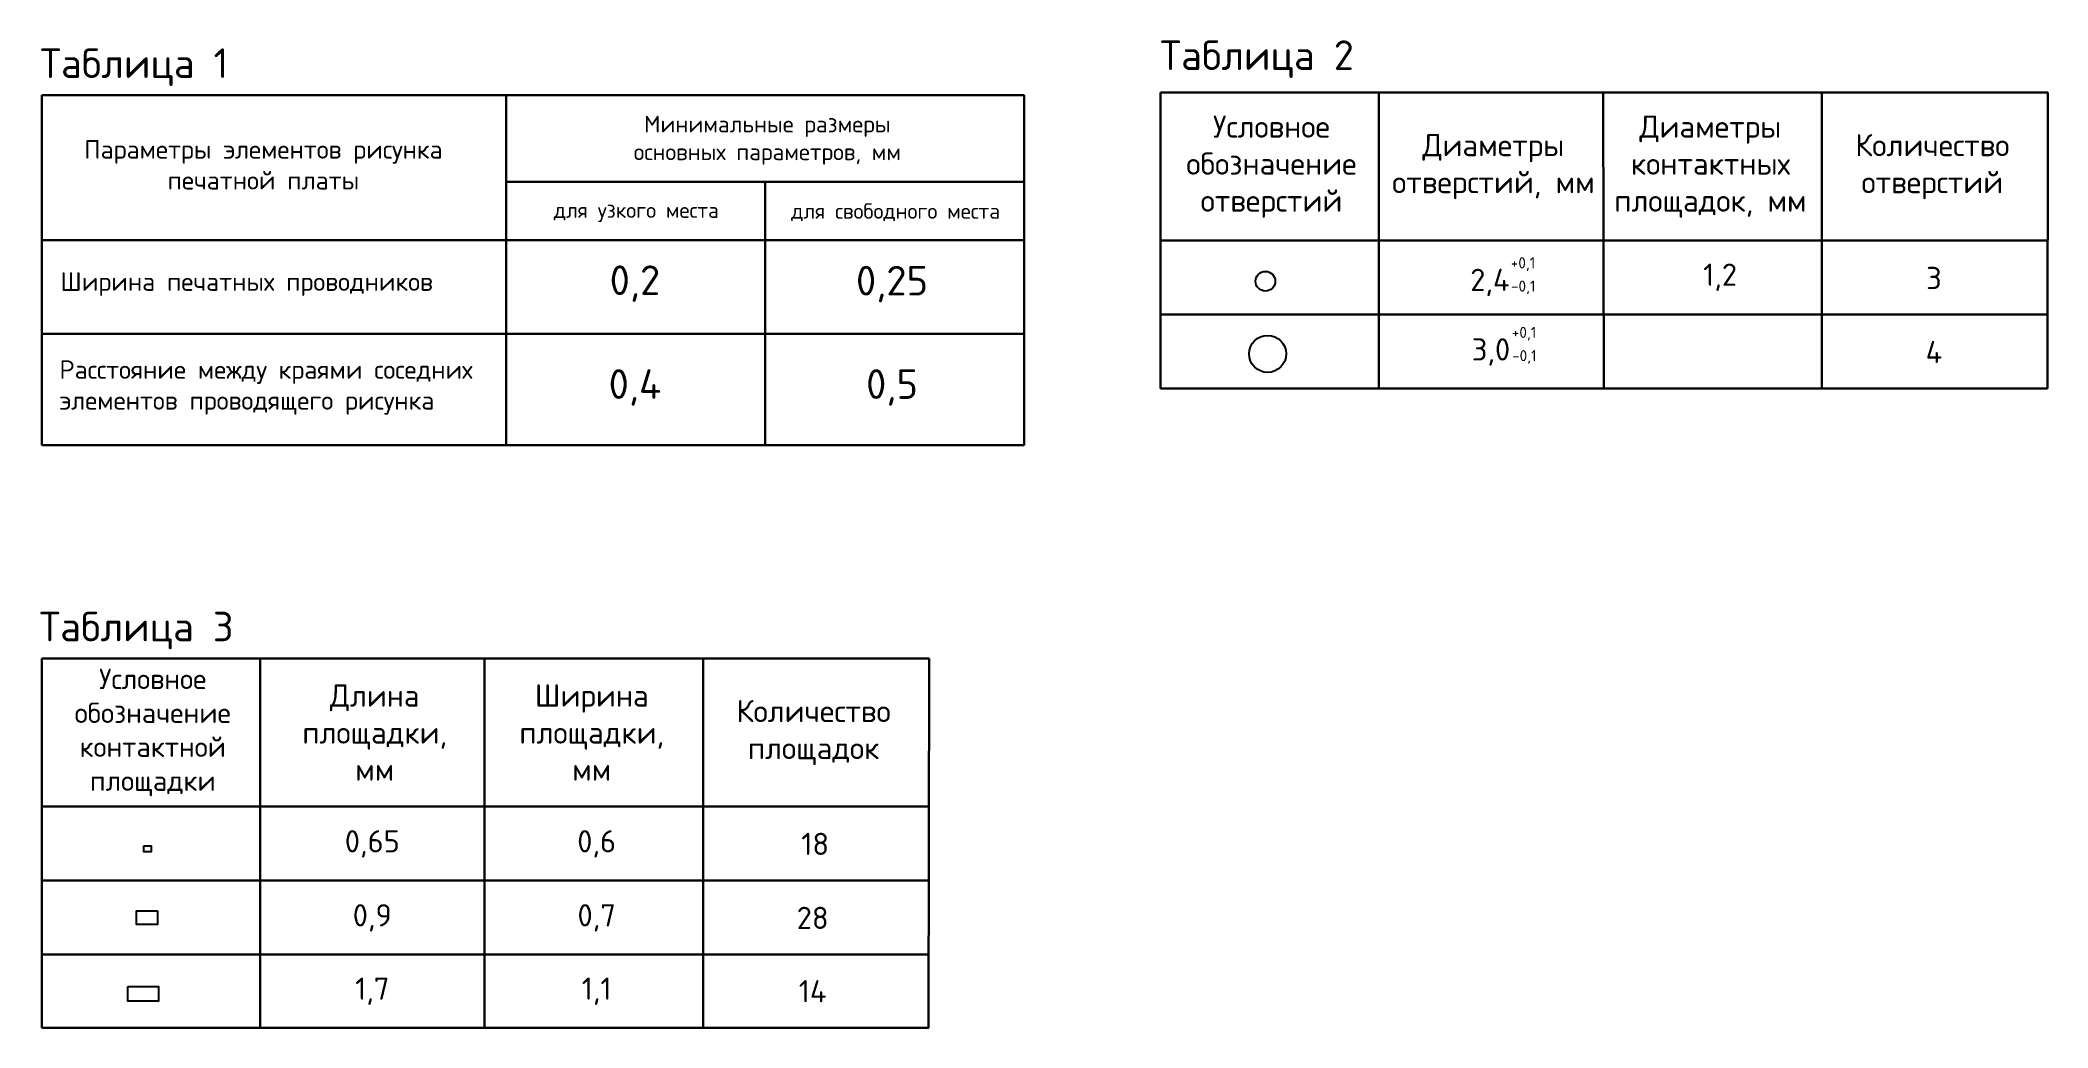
# Model space of a CAD drawing. Header units: inches. Extents: x 6 to 331, y 3 to 163.
import ezdxf

# ---------------------------------------------------------------- set-up
doc = ezdxf.new("R2010")
doc.units = ezdxf.units.IN
doc.header["$MEASUREMENT"] = 0
doc.layers.add('Надписи', color=7, linetype='Continuous')
doc.styles.get("Standard").update_dxf_attribs({"font": 'arial.ttf'})

msp = doc.modelspace()

# ---------------------------------------------------------------- linework, layer by layer
for points in [[(22.53, 32.35), (23.73, 32.35), (23.73, 31.35), (22.53, 31.35)], [(24.78, 21.78), (24.78, 19.58), (21.38, 19.58), (21.38, 21.78)], [(19.93, 9.55), (24.93, 9.55), (24.93, 7.15), (19.93, 7.15)]]:
    msp.add_lwpolyline(points, close=True)
for centre, radius in [((204.46, 123.9), 1.6), ((204.83, 112.11), 3)]:
    msp.add_circle(centre, radius)
at = {"layer": 'Надписи', "color": 0, "lineweight": 30}
for p, q in [((5.99, 154.06), (165.31, 154.06)), ((5.99, 154.06), (5.99, 97.3)), ((81.3, 154.06), (81.3, 97.3)), ((165.31, 154.06), (165.31, 97.3)), ((331.38, 154.48), (187.45, 154.48)), ((123.31, 140.02), (81.3, 140.02)), ((123.31, 140.02), (123.31, 97.3)), ((165.31, 140.02), (123.31, 140.02)), ((5.99, 130.53), (165.31, 130.53)), ((187.45, 130.48), (331.38, 130.48)), ((187.45, 118.48), (331.34, 118.48)), ((5.99, 115.34), (165.31, 115.34)), ((187.45, 106.48), (331.31, 106.48)), ((165.31, 97.3), (5.99, 97.3)), ((149.92, 62.71), (5.99, 62.71)), ((5.99, 38.71), (149.92, 38.71)), ((5.99, 26.71), (149.89, 26.71)), ((5.99, 14.71), (149.85, 14.71)), ((5.99, 2.83), (149.83, 2.83)), ((5.99, 2.83), (149.85, 2.83))]:
    msp.add_line(p, q, dxfattribs=at)
at = {"layer": 'Надписи', "lineweight": 30}
for p, q in [((187.45, 154.48), (187.45, 106.48)), ((222.87, 154.53), (222.87, 106.48)), ((259.26, 154.41), (259.36, 106.48)), ((294.71, 154.53), (294.71, 106.48)), ((331.38, 154.49), (331.31, 106.48)), ((294.71, 106.53), (294.71, 106.53)), ((5.99, 62.71), (5.99, 2.83)), ((41.41, 62.76), (41.41, 2.83)), ((77.8, 62.64), (77.8, 2.83)), ((113.25, 62.76), (113.25, 2.83)), ((149.92, 62.72), (149.83, 2.83)), ((5.99, 50.83), (5.99, 2.83))]:
    msp.add_line(p, q, dxfattribs=at)
at = {"layer": 'Надписи'}
msp.add_line((149.92, 38.71), (149.92, 62.72), dxfattribs=at)

# ---------------------------------------------------------------- texts
at = {"layer": 'Надписи', "color": 0}
for s, insert, char_height, width, attachment_point in [('{\\fISOCPEUR|b0|i0|c204|p34;Таблица 2}', (203.1, 159.9), 4.8, 36, 5), ('{\\fISOCPEUR|b0|i0|c204|p34;Таблица 1}', (20.98, 158.6), 4.8, 36, 5), ('{\\fISOCPEUR|b0|i0|c204|p34;Минимальные размеры\\Pосновных параметров, мм}', (123.68, 146.76), 2.7, 96, 5), ('{\\fISOCPEUR|b0|i0|c204|p34;\\H1.2x;Условное обозначение отверстий\\fISOCPEUR|b0|i0|c0|p34;}', (205.45, 142.48), 3, 36, 5), ('{\\fISOCPEUR|b0|i0|c204|p34;\\H1.2x;Диаметры контактных площадок, мм}', (276.65, 142.48), 3, 36, 5), ('{\\fISOCPEUR|b0|i0|c204|p34;Параметры элементов рисунка\\Pпечатной платы}', (41.94, 142.77), 3, 126.6, 5), ('{\\fISOCPEUR|b0|i0|c204|p34;\\H1.2x;Диаметры отверстий, мм}', (241.45, 142.48), 3, 33, 5), ('{\\fISOCPEUR|b0|i0|c204|p34;\\H1.2x;Количество отверстий}', (312.64, 142.48), 3, 36, 5), ('{\\fISOCPEUR|b0|i0|c204|p34;для узкого места}', (102.43, 135.08), 2.5, 48, 5), ('{\\fISOCPEUR|b0|i0|c204|p34;для свободного места}', (144.49, 135.08), 2.5, 48, 5), ('{\\fISOCPEUR|b0|i0|c204|p34;\\H0.6x;+0,\\fISOCPEUR|b0|i0|c0|p34;1}', (244.26, 126.67), 3, 14.4, 4), ('{\\fISOCPEUR|b0|i0|c204|p34;Ширина печатных проводников}', (9, 123.43), 3, 132, 4), ('{\\fISOCPEUR|b0|i0|c204|p34;0,2}', (102.2, 123.5), 4.8, 48, 5), ('{\\fISOCPEUR|b0|i0|c204|p34;0,25}', (143.9, 123.43), 4.8, 48, 5), ('{\\fISOCPEUR|b0|i0|c0|p34;\\H1.2x;2,4}', (240.88, 123.7), 3, 33, 5), ('{\\fISOCPEUR|b0|i0|c0|p34;\\H0.6x;-\\fISOCPEUR|b0|i0|c204|p34;0,\\fISOCPEUR|b0|i0|c0|p34;1}', (244.29, 122.9), 3, 14.4, 4), ('{\\fISOCPEUR|b0|i0|c0|p34;\\H1.2x;1,2}', (278.22, 124.54), 3, 33, 5), ('{\\fISOCPEUR|b0|i0|c0|p34;\\H1.2x;3}', (312.9, 124.42), 3, 33, 5), ('{\\fISOCPEUR|b0|i0|c0|p34;\\H1.2x;3,0}', (241.05, 112.42), 3, 33, 5), ('{\\fISOCPEUR|b0|i0|c204|p34;\\H0.6x;+0,\\fISOCPEUR|b0|i0|c0|p34;1}', (244.43, 115.39), 3, 14.4, 4), ('{\\fISOCPEUR|b0|i0|c0|p34;\\H1.2x;4}', (312.9, 112.42), 3, 33, 5), ('{\\fISOCPEUR|b0|i0|c204|p34;Расстояние между краями соседних\\Pэлементов проводящего рисунка}', (8.85, 106.66), 3, 117.6, 4), ('{\\fISOCPEUR|b0|i0|c0|p34;\\H0.6x;-\\fISOCPEUR|b0|i0|c204|p34;0,\\fISOCPEUR|b0|i0|c0|p34;1}', (244.47, 111.62), 3, 14.4, 4), ('{\\fISOCPEUR|b0|i0|c204|p34;0,4}', (102.2, 106.66), 4.8, 48, 5), ('{\\fISOCPEUR|b0|i0|c204|p34;0,5}', (143.9, 106.66), 4.8, 48, 5), ('{\\fISOCPEUR|b0|i0|c204|p34;Таблица 3}', (21.34, 67.25), 4.8, 36, 5), ('{\\fISOCPEUR|b0|i0|c204|p34;Условное обозначение контактной площадки}', (23.99, 50.71), 3.3, 36, 5), ('{\\fISOCPEUR|b0|i0|c204|p34;\\H1.2x;Длина площадки,\\Pмм}', (59.99, 50.71), 3, 33, 5), ('{\\fISOCPEUR|b0|i0|c204|p34;\\H1.2x;Ширина площадки,\\Pмм}', (95.19, 50.71), 3, 36, 5), ('{\\fISOCPEUR|b0|i0|c204|p34;\\H1.2x;Количество площадок}', (131.18, 50.71), 3, 36, 5), ('{\\fISOCPEUR|b0|i0|c204|p34;\\H1.2x;0,6\\fISOCPEUR|b0|i0|c0|p34;5}', (59.6, 32.66), 3, 33, 5), ('{\\fISOCPEUR|b0|i0|c204|p34;\\H1.2x;0,\\fISOCPEUR|b0|i0|c0|p34;6}', (95.99, 32.66), 3, 33, 5), ('{\\fISOCPEUR|b0|i0|c0|p34;\\H1.2x;18}', (131.44, 32.66), 3, 33, 5), ('{\\fISOCPEUR|b0|i0|c0|p34;\\H1.2x;0\\fISOCPEUR|b0|i0|c204|p34;,\\fISOCPEUR|b0|i0|c0|p34;9}', (59.6, 20.66), 3, 33, 5), ('{\\fISOCPEUR|b0|i0|c0|p34;\\H1.2x;0\\fISOCPEUR|b0|i0|c204|p34;,\\fISOCPEUR|b0|i0|c0|p34;7}', (95.99, 20.66), 3, 33, 5), ('{\\fISOCPEUR|b0|i0|c204|p34;\\H1.2x;2\\fISOCPEUR|b0|i0|c0|p34;8}', (131.03, 20.66), 3, 33, 5), ('{\\fISOCPEUR|b0|i0|c0|p34;\\H1.2x;1\\fISOCPEUR|b0|i0|c204|p34;,\\fISOCPEUR|b0|i0|c0|p34;7}', (59.6, 8.77), 3, 33, 5), ('{\\fISOCPEUR|b0|i0|c204|p34;\\H1.2x;1,\\fISOCPEUR|b0|i0|c0|p34;1}', (95.99, 8.77), 3, 33, 5), ('{\\fISOCPEUR|b0|i0|c0|p34;\\H1.2x;1\\fISOCPEUR|b0|i0|c204|p34;4}', (131.03, 8.77), 3, 33, 5)]:
    msp.add_mtext(s, dxfattribs=dict(at, insert=insert, char_height=char_height, width=width, attachment_point=attachment_point))

doc.saveas('drawing.dxf')
